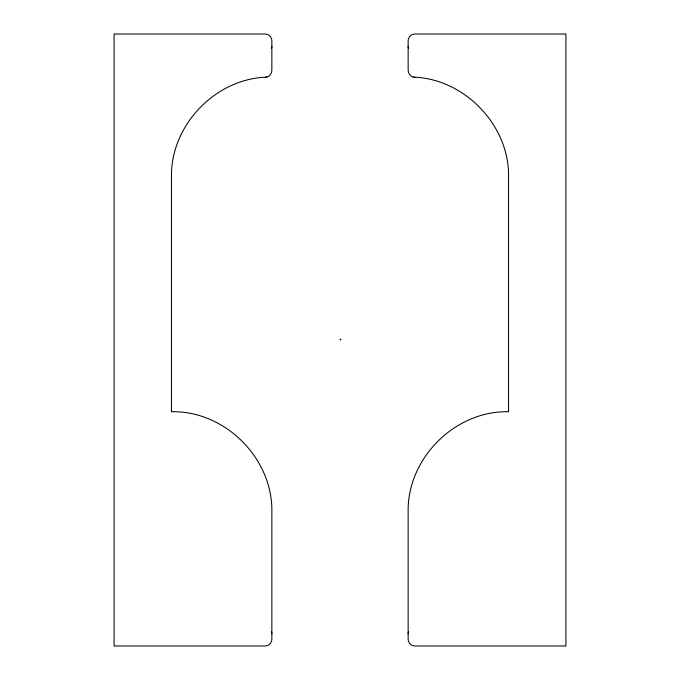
<?xml version="1.0" encoding="UTF-8"?>
<svg xmlns="http://www.w3.org/2000/svg" width="680" height="680" viewBox="0 0 680 680"><rect width="100%" height="100%" fill="white"/><g stroke="black" fill="none" stroke-linecap="round" stroke-linejoin="round"><path stroke-width="1.02" d="M271.626 48.161L271.856 46.427M408.144 633.624L408.374 631.881M266.892 77.121C269.748 76.134 271.813 73.355 271.856 70.32L271.856 40.698C271.881 37.111 268.745 33.974 265.166 34L114.079 34L114.079 646L265.166 646C268.77 646.017 271.881 642.838 271.856 639.251L271.856 512.125C272.986 458.456 225.114 410.592 171.453 411.723L171.453 177.438C170.374 125.511 215.067 78.71 266.892 77.121L265.166 77.46M340 339.524L340.952 339.524M413.108 77.121C464.517 78.591 509.779 125.443 508.546 177.438L508.546 411.723C454.886 410.592 407.014 458.456 408.144 512.125L408.144 639.251C408.119 642.838 411.23 646.017 414.834 646L565.921 646L565.921 34L414.834 34C411.255 33.974 408.119 37.111 408.144 40.698L408.144 70.32C408.161 73.967 411.204 77.214 414.834 77.46M408.144 46.427L408.374 48.161M271.626 631.881L271.856 633.624M340.476 339.048L340.476 340"/></g></svg>
